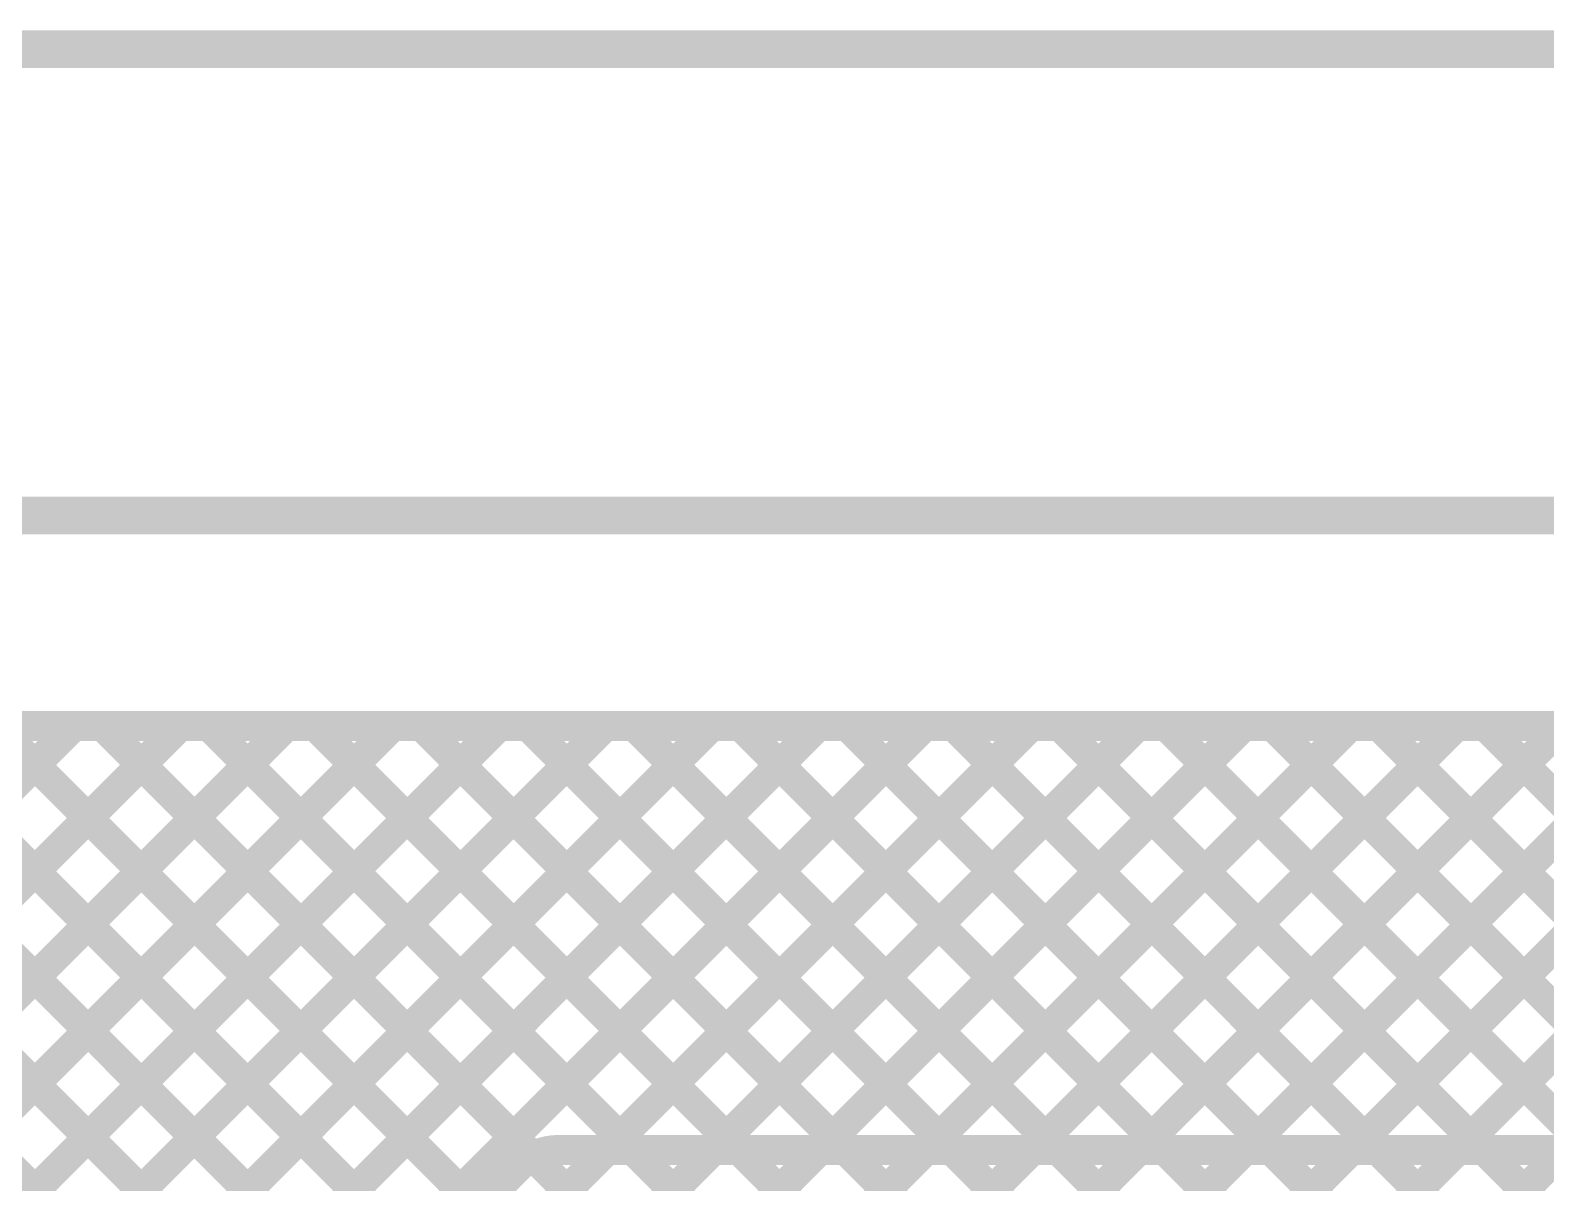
# Model space of a CAD drawing. Header units: millimetres. Extents: x -0.08 to 7.12, y -0.08 to 3.98.
# Drawn here: x 3.9977 to 4.4007, y 3.6546 to 3.961 of the extents above; entities that cross this region are included whole.
import ezdxf

# ---------------------------------------------------------------- set-up
doc = ezdxf.new("R2010")
doc.units = ezdxf.units.MM
doc.header["$MEASUREMENT"] = 0
for name, color, linetype in [('BottomLayer', 5, 'Continuous'), ('Mechanical1', 6, 'Continuous'), ('Mechanical2', 216, 'Continuous'), ('TopLayer', 1, 'Continuous')]:
    doc.layers.add(name, color=color, linetype=linetype)

msp = doc.modelspace()

# ---------------------------------------------------------------- linework, layer by layer
at = {"layer": 'BottomLayer', "const_width": 0.008}
for points in [[(0.05348, 3.776), (5.63159, 3.776)], [(3.5028, 3.2695), (4.0093, 3.776)], [(3.53109, 3.2695), (4.03759, 3.776)], [(3.55937, 3.2695), (4.06587, 3.776)], [(3.58765, 3.2695), (4.09415, 3.776)], [(3.61594, 3.2695), (4.12244, 3.776)], [(3.64422, 3.2695), (4.15072, 3.776)], [(3.87553, 3.776), (4.06016, 3.59137)], [(3.90381, 3.776), (4.0743, 3.60551)], [(3.93209, 3.776), (4.08844, 3.61965)], [(3.96038, 3.776), (4.10258, 3.6338)], [(3.98149, 3.57848), (4.17901, 3.776)], [(3.98866, 3.776), (4.11673, 3.64794)], [(4.00142, 3.57013), (4.20729, 3.776)], [(4.00782, 3.54824), (4.23558, 3.776)], [(4.01695, 3.776), (4.13136, 3.66159)], [(4.04523, 3.776), (4.15794, 3.66329)], [(4.07352, 3.776), (4.18623, 3.66329)], [(4.1018, 3.776), (4.21451, 3.66329)], [(4.13009, 3.776), (4.24279, 3.66329)], [(4.15115, 3.66329), (4.26386, 3.776)], [(4.15837, 3.776), (4.27108, 3.66329)], [(4.17944, 3.66329), (4.29214, 3.776)], [(4.18665, 3.776), (4.29936, 3.66329)], [(4.20772, 3.66329), (4.32043, 3.776)], [(4.21494, 3.776), (4.32765, 3.66329)], [(4.236, 3.66329), (4.34871, 3.776)], [(4.24322, 3.776), (4.35593, 3.66329)], [(4.26429, 3.66329), (4.377, 3.776)], [(4.27151, 3.776), (4.38422, 3.66329)], [(4.29257, 3.66329), (4.40528, 3.776)], [(4.29979, 3.776), (4.4125, 3.66329)], [(4.32086, 3.66329), (4.43357, 3.776)], [(4.32808, 3.776), (4.44078, 3.66329)], [(4.34914, 3.66329), (4.46185, 3.776)], [(4.35636, 3.776), (4.46907, 3.66329)], [(4.37743, 3.66329), (4.49013, 3.776)], [(4.38464, 3.776), (4.49735, 3.66329)], [(4.13829, 3.66329), (4.61997, 3.66329)], [(4.0124, 3.54361), (4.12768, 3.65889)]]:
    msp.add_lwpolyline(points, dxfattribs=at)
at = {"layer": 'BottomLayer', "const_width": 0.004}
for points in [[(4.0073, 3.776, 1), (4.0113, 3.776, 1)], [(4.01495, 3.776, 1), (4.01895, 3.776, 1)], [(4.03559, 3.776, 1), (4.03959, 3.776, 1)], [(4.04323, 3.776, 1), (4.04723, 3.776, 1)], [(4.06387, 3.776, 1), (4.06787, 3.776, 1)], [(4.07152, 3.776, 1), (4.07552, 3.776, 1)], [(4.09215, 3.776, 1), (4.09615, 3.776, 1)], [(4.0998, 3.776, 1), (4.1038, 3.776, 1)], [(4.12044, 3.776, 1), (4.12444, 3.776, 1)], [(4.12808, 3.776, 1), (4.13209, 3.776, 1)], [(4.14872, 3.776, 1), (4.15272, 3.776, 1)], [(4.15637, 3.776, 1), (4.16037, 3.776, 1)], [(4.17701, 3.776, 1), (4.18101, 3.776, 1)], [(4.18465, 3.776, 1), (4.18865, 3.776, 1)], [(4.20529, 3.776, 1), (4.20929, 3.776, 1)], [(4.21294, 3.776, 1), (4.21694, 3.776, 1)], [(4.23358, 3.776, 1), (4.23758, 3.776, 1)], [(4.24122, 3.776, 1), (4.24522, 3.776, 1)], [(4.26186, 3.776, 1), (4.26586, 3.776, 1)], [(4.26951, 3.776, 1), (4.27351, 3.776, 1)], [(4.29014, 3.776, 1), (4.29414, 3.776, 1)], [(4.29779, 3.776, 1), (4.30179, 3.776, 1)], [(4.31843, 3.776, 1), (4.32243, 3.776, 1)], [(4.32608, 3.776, 1), (4.33008, 3.776, 1)], [(4.34671, 3.776, 1), (4.35071, 3.776, 1)], [(4.35436, 3.776, 1), (4.35836, 3.776, 1)], [(4.375, 3.776, 1), (4.379, 3.776, 1)], [(4.38264, 3.776, 1), (4.38664, 3.776, 1)], [(4.13629, 3.66329, 1), (4.14029, 3.66329, 1)], [(4.13629, 3.66329, 1), (4.14029, 3.66329, 1)], [(4.13629, 3.66329, 1), (4.14029, 3.66329, 1)], [(4.14915, 3.66329, 1), (4.15315, 3.66329, 1)], [(4.15594, 3.66329, 1), (4.15994, 3.66329, 1)], [(4.17744, 3.66329, 1), (4.18144, 3.66329, 1)], [(4.18422, 3.66329, 1), (4.18823, 3.66329, 1)], [(4.20572, 3.66329, 1), (4.20972, 3.66329, 1)], [(4.21251, 3.66329, 1), (4.21651, 3.66329, 1)], [(4.234, 3.66329, 1), (4.238, 3.66329, 1)], [(4.24079, 3.66329, 1), (4.24479, 3.66329, 1)], [(4.26229, 3.66329, 1), (4.26629, 3.66329, 1)], [(4.26908, 3.66329, 1), (4.27308, 3.66329, 1)], [(4.29057, 3.66329, 1), (4.29457, 3.66329, 1)], [(4.29736, 3.66329, 1), (4.30136, 3.66329, 1)], [(4.31886, 3.66329, 1), (4.32286, 3.66329, 1)], [(4.32565, 3.66329, 1), (4.32965, 3.66329, 1)], [(4.34714, 3.66329, 1), (4.35114, 3.66329, 1)], [(4.35393, 3.66329, 1), (4.35793, 3.66329, 1)], [(4.37543, 3.66329, 1), (4.37943, 3.66329, 1)], [(4.38222, 3.66329, 1), (4.38622, 3.66329, 1)], [(4.12936, 3.66159, 1), (4.13336, 3.66159, 1)], [(4.12568, 3.6589, 1), (4.12968, 3.6589, 1)], [(4.12568, 3.65889, 1), (4.12968, 3.65889, 1)], [(4.12569, 3.6589, 1), (4.12969, 3.6589, 1)]]:
    msp.add_lwpolyline(points, format="xyb", close=True, dxfattribs=at)
at = {"layer": 'BottomLayer', "const_width": 0.008}
for points in [[(4.12768, 3.6589, -0.198912), (4.13829, 3.66329)], [(4.12769, 3.6589, -0.198764), (4.13829, 3.66329)]]:
    msp.add_lwpolyline(points, format="xyb", dxfattribs=at)
at = {"layer": 'Mechanical1', "const_width": 0.01}
msp.add_lwpolyline([(3.6874, 3.956), (6.864, 3.956)], dxfattribs=at)
at = {"layer": 'Mechanical2', "const_width": 0.01}
msp.add_lwpolyline([(-0.079, 3.832), (6.864, 3.832)], dxfattribs=at)
at = {"layer": 'TopLayer', "const_width": 0.008}
for points in [[(0.05348, 3.776), (5.72959, 3.776)], [(3.4563, 3.223), (4.0093, 3.776)], [(3.48459, 3.223), (4.03759, 3.776)], [(3.51287, 3.223), (4.06587, 3.776)], [(3.87553, 3.776), (4.00851, 3.64302)], [(3.90381, 3.776), (4.04179, 3.63802)], [(3.93209, 3.776), (4.07008, 3.63802)], [(3.96038, 3.776), (4.09836, 3.63802)], [(3.96117, 3.64302), (4.09415, 3.776)], [(3.98866, 3.776), (4.12665, 3.63802)], [(3.98945, 3.64302), (4.12244, 3.776)], [(4.01411, 3.63939), (4.15072, 3.776)], [(4.01695, 3.776), (4.15493, 3.63802)], [(4.04102, 3.63802), (4.17901, 3.776)], [(4.04523, 3.776), (4.18322, 3.63802)], [(4.06931, 3.63802), (4.20729, 3.776)], [(4.07352, 3.776), (4.2115, 3.63802)], [(4.09759, 3.63802), (4.23558, 3.776)], [(4.1018, 3.776), (4.23978, 3.63802)], [(4.12588, 3.63802), (4.26386, 3.776)], [(4.13009, 3.776), (4.26807, 3.63802)], [(4.15416, 3.63802), (4.29214, 3.776)], [(4.15837, 3.776), (4.29635, 3.63802)], [(4.18244, 3.63802), (4.32043, 3.776)], [(4.18665, 3.776), (4.32464, 3.63802)], [(4.21073, 3.63802), (4.34871, 3.776)], [(4.21494, 3.776), (4.35292, 3.63802)], [(4.23901, 3.63802), (4.377, 3.776)], [(4.24322, 3.776), (4.38121, 3.63802)], [(4.2673, 3.63802), (4.40528, 3.776)], [(4.27151, 3.776), (4.40949, 3.63802)], [(4.29558, 3.63802), (4.43357, 3.776)], [(4.29979, 3.776), (4.43778, 3.63802)], [(4.32387, 3.63802), (4.46185, 3.776)], [(4.32808, 3.776), (4.46606, 3.63802)], [(4.35215, 3.63802), (4.49013, 3.776)], [(4.35636, 3.776), (4.49434, 3.63802)], [(4.38043, 3.63802), (4.51842, 3.776)], [(4.38464, 3.776), (4.52263, 3.63802)]]:
    msp.add_lwpolyline(points, dxfattribs=at)
at = {"layer": 'TopLayer', "const_width": 0.004}
for points in [[(4.0073, 3.776, 1), (4.0113, 3.776, 1)], [(4.01495, 3.776, 1), (4.01895, 3.776, 1)], [(4.03559, 3.776, 1), (4.03959, 3.776, 1)], [(4.04323, 3.776, 1), (4.04723, 3.776, 1)], [(4.06387, 3.776, 1), (4.06787, 3.776, 1)], [(4.07152, 3.776, 1), (4.07552, 3.776, 1)], [(4.09215, 3.776, 1), (4.09615, 3.776, 1)], [(4.0998, 3.776, 1), (4.1038, 3.776, 1)], [(4.12044, 3.776, 1), (4.12444, 3.776, 1)], [(4.12808, 3.776, 1), (4.13209, 3.776, 1)], [(4.14872, 3.776, 1), (4.15272, 3.776, 1)], [(4.15637, 3.776, 1), (4.16037, 3.776, 1)], [(4.17701, 3.776, 1), (4.18101, 3.776, 1)], [(4.18465, 3.776, 1), (4.18865, 3.776, 1)], [(4.20529, 3.776, 1), (4.20929, 3.776, 1)], [(4.21294, 3.776, 1), (4.21694, 3.776, 1)], [(4.23358, 3.776, 1), (4.23758, 3.776, 1)], [(4.24122, 3.776, 1), (4.24522, 3.776, 1)], [(4.26186, 3.776, 1), (4.26586, 3.776, 1)], [(4.26951, 3.776, 1), (4.27351, 3.776, 1)], [(4.29014, 3.776, 1), (4.29414, 3.776, 1)], [(4.29779, 3.776, 1), (4.30179, 3.776, 1)], [(4.31843, 3.776, 1), (4.32243, 3.776, 1)], [(4.32608, 3.776, 1), (4.33008, 3.776, 1)], [(4.34671, 3.776, 1), (4.35071, 3.776, 1)], [(4.35436, 3.776, 1), (4.35836, 3.776, 1)], [(4.375, 3.776, 1), (4.379, 3.776, 1)], [(4.38264, 3.776, 1), (4.38664, 3.776, 1)]]:
    msp.add_lwpolyline(points, format="xyb", close=True, dxfattribs=at)

doc.saveas('drawing.dxf')
